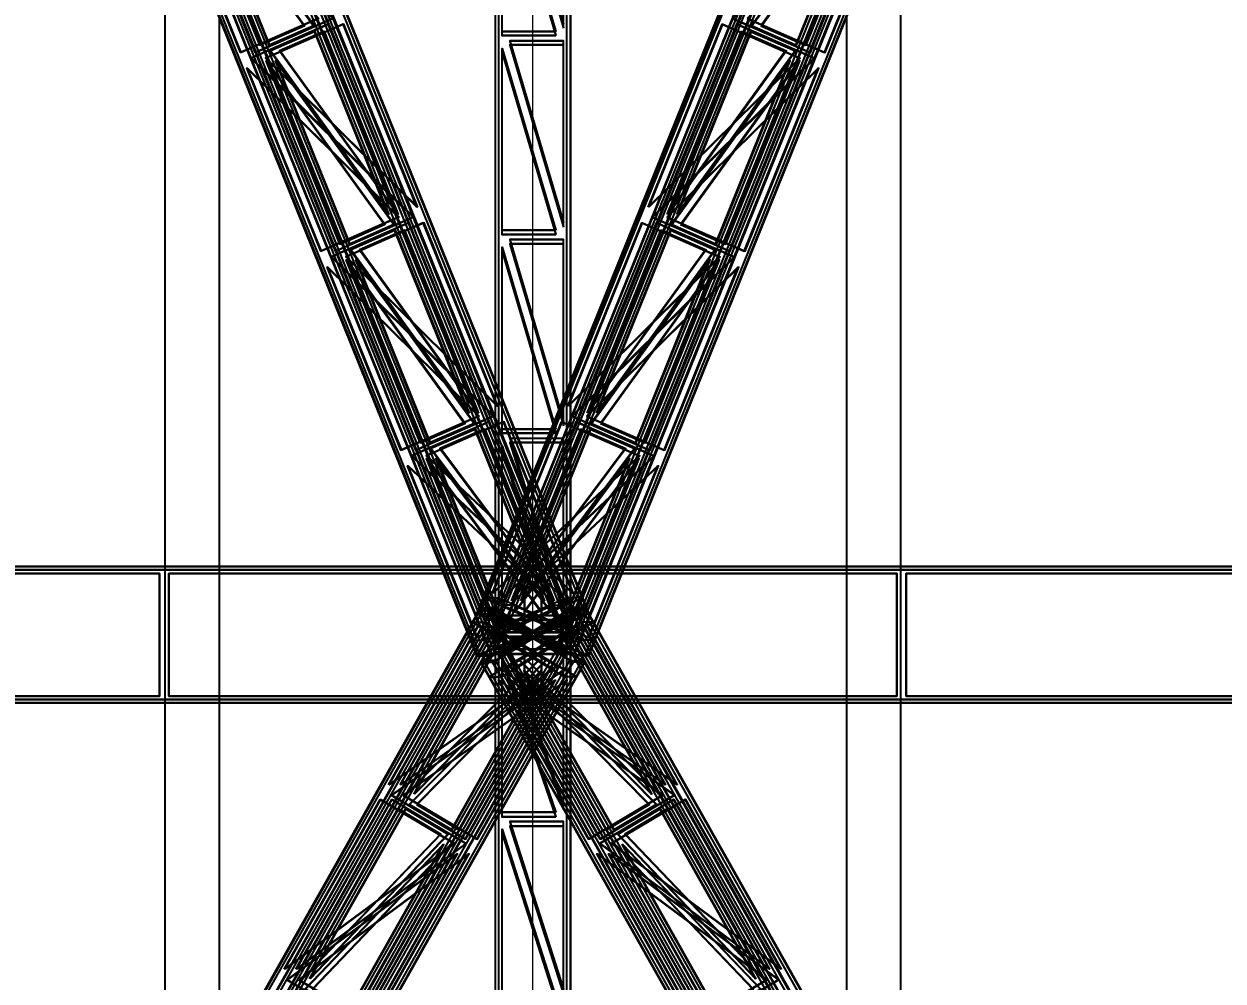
# Model space of a CAD drawing. Header units: millimetres. Extents: x -84906 to 117550, y -3000 to 338000.
# Drawn here: x -2987 to 4050, y 103968 to 109584 of the extents above; entities that cross this region are included whole.
import ezdxf

# ---------------------------------------------------------------- set-up
doc = ezdxf.new("R2010")
doc.units = ezdxf.units.MM
for name, color, linetype, lineweight in [('D-BMK-AXIS', 7, 'Continuous', 13), ('D-STR-CORE', 7, 'Continuous', 25), ('D-STR-DIM', 7, 'Continuous', 13), ('D-STR-STRC', 7, 'Continuous', 25)]:
    doc.layers.add(name, color=color, linetype=linetype, lineweight=lineweight)
doc.styles.add('OpenSansCondensed-Light', font='OpenSansCondensed-Light.ttf')
doc.styles.add('TOWER_UNICODE', font='Arial Unicode.ttf')
doc.dimstyles.new('EZDXF', dxfattribs={"dimtxt": 0.25, "dimasz": 0.175, "dimexe": 0.375, "dimexo": 0.125, "dimgap": 0.1, "dimtad": 1, "dimlfac": 100, "dimzin": 12, "dimdsep": 46, "dimtxsty": 'OpenSansCondensed-Light', "dimblk": 'ARCHTICK', "dimcen": 2.5, "dimazin": 3, "dimtfac": 0.5, "dimtmove": 2, "dimatfit": 3})

# ---------------------------------------------------------------- blocks, each defined once
blk = doc.blocks.new('_ARCHTICK')
at = {"color": 0, "linetype": 'BYBLOCK', "const_width": 0.15}
blk.add_lwpolyline([(-0.5, -0.5), (0.5, 0.5)], dxfattribs=at)

msp = doc.modelspace()

# ---------------------------------------------------------------- linework, layer by layer
at = {"layer": 'D-BMK-AXIS'}
msp.add_line((0, -3000), (0, 338000), dxfattribs=at)
at = {"layer": 'D-STR-CORE'}
for points in [[(-2160, 18300), (-1840, 18300), (-1840, 224550), (-2160, 224550)], [(-2160, 18300), (-1840, 18300), (-1840, 224550), (-2160, 224550)], [(1840, 18300), (2160, 18300), (2160, 224550), (1840, 224550)], [(1840, 18300), (2160, 18300), (2160, 224550), (1840, 224550)]]:
    msp.add_lwpolyline(points, close=True, dxfattribs=at)
at = {"layer": 'D-STR-STRC'}
for points in [[(237.1, 106124.2), (-328.3, 105875.8), (-5980, 119875.8), (-5414.6, 120124.2)], [(241.6, 106124.2), (-323.7, 105875.8), (-5975.4, 119875.8), (-5410.1, 120124.2)], [(323.7, 106124.2), (-241.6, 105875.8), (-5893.4, 119875.8), (-5328, 120124.2)], [(328.3, 106124.2), (-237.1, 105875.8), (-5888.8, 119875.8), (-5323.4, 120124.2)], [(155.6, 106081.5), (-215.4, 105918.5), (-5867.1, 119918.5), (-5496.1, 120081.5)], [(160.1, 106081.5), (-210.9, 105918.5), (-5862.6, 119918.5), (-5491.6, 120081.5)], [(210.9, 106081.5), (-160.1, 105918.5), (-5811.9, 119918.5), (-5440.8, 120081.5)], [(215.4, 106081.5), (-155.6, 105918.5), (-5807.3, 119918.5), (-5436.3, 120081.5)], [(-328.3, 106124.2), (237.1, 105875.8), (5888.8, 119875.8), (5323.4, 120124.2)], [(-323.7, 106124.2), (241.6, 105875.8), (5893.4, 119875.8), (5328, 120124.2)], [(-241.6, 106124.2), (323.7, 105875.8), (5975.4, 119875.8), (5410.1, 120124.2)], [(-237.1, 106124.2), (328.3, 105875.8), (5980, 119875.8), (5414.6, 120124.2)], [(-215.4, 106081.5), (155.6, 105918.5), (5807.3, 119918.5), (5436.3, 120081.5)], [(-210.9, 106081.5), (160.1, 105918.5), (5811.9, 119918.5), (5440.8, 120081.5)], [(-160.1, 106081.5), (210.9, 105918.5), (5862.6, 119918.5), (5491.6, 120081.5)], [(-155.6, 106081.5), (215.4, 105918.5), (5867.1, 119918.5), (5496.1, 120081.5)], [(220, 106013.1), (-220, 106013.1), (-220, 120013.1), (220, 120013.1)], [(220, 106013.1), (-220, 106013.1), (-220, 120013.1), (220, 120013.1)], [(220, 106011.2), (-220, 106011.2), (-220, 120011.2), (220, 120011.2)], [(220, 106011.2), (-220, 106011.2), (-220, 120011.2), (220, 120011.2)], [(220, 105988.8), (-220, 105988.8), (-220, 119988.8), (220, 119988.8)], [(220, 105988.8), (-220, 105988.8), (-220, 119988.8), (220, 119988.8)], [(220, 105986.9), (-220, 105986.9), (-220, 119986.9), (220, 119986.9)], [(220, 105986.9), (-220, 105986.9), (-220, 119986.9), (220, 119986.9)], [(180, 109583.2), (180, 110650.6), (-135, 110650.6)], [(180, 109583.2), (180, 110650.6), (-135, 110650.6)], [(180, 109560.8), (180, 110628.2), (-135, 110628.2)], [(180, 109560.8), (180, 110628.2), (-135, 110628.2)], [(135, 109540.4), (-180, 109540.4), (-180, 110607.8)], [(135, 109540.4), (-180, 109540.4), (-180, 110607.8)], [(135, 109538.5), (-180, 109538.5), (-180, 110605.9)], [(135, 109538.5), (-180, 109538.5), (-180, 110605.9)], [(135, 109516.1), (-180, 109516.1), (-180, 110583.5)], [(135, 109516.1), (-180, 109516.1), (-180, 110583.5)], [(135, 109514.2), (-180, 109514.2), (-180, 110581.6)], [(135, 109514.2), (-180, 109514.2), (-180, 110581.6)], [(180, 109558.9), (180, 110626.3), (-135, 110626.3)], [(180, 109558.9), (180, 110626.3), (-135, 110626.3)], [(-1261.2, 109616.6), (-1716.1, 109416.7), (-2149.9, 110491.2)], [(-1256.6, 109616.6), (-1711.5, 109416.7), (-2145.3, 110491.2)], [(-1174.5, 109616.6), (-1629.5, 109416.7), (-2063.2, 110491.2)], [(-1170, 109616.6), (-1624.9, 109416.7), (-2058.7, 110491.2)], [(-1342.7, 109573.9), (-1603.3, 109459.4), (-2037, 110533.9)], [(-1338.1, 109573.9), (-1598.7, 109459.4), (-2032.5, 110533.9)], [(-1287.4, 109573.9), (-1548, 109459.4), (-1981.7, 110533.9)], [(-1282.8, 109573.9), (-1543.4, 109459.4), (-1977.2, 110533.9)], [(1170, 109616.6), (1624.9, 109416.7), (2058.7, 110491.2)], [(1174.5, 109616.6), (1629.5, 109416.7), (2063.2, 110491.2)], [(1256.6, 109616.6), (1711.5, 109416.7), (2145.3, 110491.2)], [(1261.2, 109616.6), (1716.1, 109416.7), (2149.9, 110491.2)], [(1282.8, 109573.9), (1543.4, 109459.4), (1977.2, 110533.9)], [(1287.4, 109573.9), (1548, 109459.4), (1981.7, 110533.9)], [(1338.1, 109573.9), (1598.7, 109459.4), (2032.5, 110533.9)], [(1342.7, 109573.9), (1603.3, 109459.4), (2037, 110533.9)], [(-767.2, 108508.8), (-1201, 109583.3), (-1655.9, 109383.4)], [(-762.6, 108508.8), (-1196.4, 109583.3), (-1651.3, 109383.4)], [(-680.5, 108508.8), (-1114.3, 109583.3), (-1569.2, 109383.4)], [(-676, 108508.8), (-1109.8, 109583.3), (-1564.7, 109383.4)], [(676, 108508.8), (1109.8, 109583.3), (1564.7, 109383.4)], [(680.5, 108508.8), (1114.3, 109583.3), (1569.2, 109383.4)], [(762.6, 108508.8), (1196.4, 109583.3), (1651.3, 109383.4)], [(767.2, 108508.8), (1201, 109583.3), (1655.9, 109383.4)], [(-848.7, 108466.1), (-1282.4, 109540.6), (-1543, 109426.1)], [(-844.1, 108466.1), (-1277.9, 109540.6), (-1538.5, 109426.1)], [(-793.4, 108466.1), (-1227.2, 109540.6), (-1487.8, 109426.1)], [(-788.8, 108466.1), (-1222.6, 109540.6), (-1483.2, 109426.1)], [(788.8, 108466.1), (1222.6, 109540.6), (1483.2, 109426.1)], [(793.4, 108466.1), (1227.2, 109540.6), (1487.8, 109426.1)], [(844.1, 108466.1), (1277.9, 109540.6), (1538.5, 109426.1)], [(848.7, 108466.1), (1282.4, 109540.6), (1543, 109426.1)], [(135, 108373.7), (-180, 108373.7), (-180, 109441.1)], [(135, 108373.7), (-180, 108373.7), (-180, 109441.1)], [(135, 108371.8), (-180, 108371.8), (-180, 109439.2)], [(135, 108371.8), (-180, 108371.8), (-180, 109439.2)], [(180, 108418.4), (180, 109485.8), (-135, 109485.8)], [(180, 108418.4), (180, 109485.8), (-135, 109485.8)], [(180, 108416.5), (180, 109483.9), (-135, 109483.9)], [(180, 108416.5), (180, 109483.9), (-135, 109483.9)], [(180, 108394.1), (180, 109461.5), (-135, 109461.5)], [(180, 108394.1), (180, 109461.5), (-135, 109461.5)], [(180, 108392.2), (180, 109459.6), (-135, 109459.6)], [(180, 108392.2), (180, 109459.6), (-135, 109459.6)], [(-871.7, 108407.2), (-1132.3, 108292.7), (-1566.1, 109367.2)], [(-867.1, 108407.2), (-1127.7, 108292.7), (-1561.5, 109367.2)], [(-816.4, 108407.2), (-1077, 108292.7), (-1510.8, 109367.2)], [(-811.8, 108407.2), (-1072.4, 108292.7), (-1506.2, 109367.2)], [(135, 108349.4), (-180, 108349.4), (-180, 109416.8)], [(135, 108349.4), (-180, 108349.4), (-180, 109416.8)], [(135, 108347.5), (-180, 108347.5), (-180, 109414.9)], [(135, 108347.5), (-180, 108347.5), (-180, 109414.9)], [(811.8, 108407.2), (1072.4, 108292.7), (1506.2, 109367.2)], [(816.4, 108407.2), (1077, 108292.7), (1510.8, 109367.2)], [(867.1, 108407.2), (1127.7, 108292.7), (1561.5, 109367.2)], [(871.7, 108407.2), (1132.3, 108292.7), (1566.1, 109367.2)], [(-790.2, 108449.9), (-1245.1, 108250), (-1678.9, 109324.5)], [(-785.6, 108449.9), (-1240.6, 108250), (-1674.3, 109324.5)], [(-703.5, 108449.9), (-1158.5, 108250), (-1592.3, 109324.5)], [(-699, 108449.9), (-1153.9, 108250), (-1587.7, 109324.5)], [(699, 108449.9), (1153.9, 108250), (1587.7, 109324.5)], [(703.5, 108449.9), (1158.5, 108250), (1592.3, 109324.5)], [(785.6, 108449.9), (1240.6, 108250), (1674.3, 109324.5)], [(790.2, 108449.9), (1245.1, 108250), (1678.9, 109324.5)], [(-296.2, 107342.2), (-730, 108416.7), (-1184.9, 108216.8)], [(-291.6, 107342.2), (-725.4, 108416.7), (-1180.4, 108216.8)], [(-209.6, 107342.2), (-643.3, 108416.7), (-1098.3, 108216.8)], [(-205, 107342.2), (-638.8, 108416.7), (-1093.7, 108216.8)], [(205, 107342.2), (638.8, 108416.7), (1093.7, 108216.8)], [(209.6, 107342.2), (643.3, 108416.7), (1098.3, 108216.8)], [(291.6, 107342.2), (725.4, 108416.7), (1180.4, 108216.8)], [(296.2, 107342.2), (730, 108416.7), (1184.9, 108216.8)], [(-377.7, 107299.5), (-811.5, 108374), (-1072.1, 108259.5)], [(-373.1, 107299.5), (-806.9, 108374), (-1067.5, 108259.5)], [(-322.4, 107299.5), (-756.2, 108374), (-1016.8, 108259.5)], [(-317.8, 107299.5), (-751.6, 108374), (-1012.2, 108259.5)], [(180, 107251.8), (180, 108319.1), (-135, 108319.1)], [(180, 107251.8), (180, 108319.1), (-135, 108319.1)], [(180, 107249.9), (180, 108317.2), (-135, 108317.2)], [(180, 107249.9), (180, 108317.2), (-135, 108317.2)], [(317.8, 107299.5), (751.6, 108374), (1012.2, 108259.5)], [(322.4, 107299.5), (756.2, 108374), (1016.8, 108259.5)], [(373.1, 107299.5), (806.9, 108374), (1067.5, 108259.5)], [(377.7, 107299.5), (811.5, 108374), (1072.1, 108259.5)], [(135, 107207.1), (-180, 107207.1), (-180, 108274.5)], [(135, 107207.1), (-180, 107207.1), (-180, 108274.5)], [(135, 107205.2), (-180, 107205.2), (-180, 108272.6)], [(135, 107205.2), (-180, 107205.2), (-180, 108272.6)], [(135, 107182.8), (-180, 107182.8), (-180, 108250.1)], [(135, 107182.8), (-180, 107182.8), (-180, 108250.1)], [(135, 107180.9), (-180, 107180.9), (-180, 108248.2)], [(135, 107180.9), (-180, 107180.9), (-180, 108248.2)], [(180, 107227.4), (180, 108294.8), (-135, 108294.8)], [(180, 107227.4), (180, 108294.8), (-135, 108294.8)], [(180, 107225.5), (180, 108292.9), (-135, 108292.9)], [(180, 107225.5), (180, 108292.9), (-135, 108292.9)], [(-400.7, 107240.5), (-661.3, 107126), (-1095.1, 108200.5)], [(-396.2, 107240.5), (-656.7, 107126), (-1090.5, 108200.5)], [(-345.4, 107240.5), (-606, 107126), (-1039.8, 108200.5)], [(-340.9, 107240.5), (-601.5, 107126), (-1035.2, 108200.5)], [(340.9, 107240.5), (601.5, 107126), (1035.2, 108200.5)], [(345.4, 107240.5), (606, 107126), (1039.8, 108200.5)], [(396.2, 107240.5), (656.7, 107126), (1090.5, 108200.5)], [(400.7, 107240.5), (661.3, 107126), (1095.1, 108200.5)], [(-319.2, 107283.2), (-774.2, 107083.3), (-1207.9, 108157.8)], [(-314.7, 107283.2), (-769.6, 107083.3), (-1203.4, 108157.8)], [(-232.6, 107283.2), (-687.5, 107083.3), (-1121.3, 108157.8)], [(-228, 107283.2), (-683, 107083.3), (-1116.7, 108157.8)], [(228, 107283.2), (683, 107083.3), (1116.7, 108157.8)], [(232.6, 107283.2), (687.5, 107083.3), (1121.3, 108157.8)], [(314.7, 107283.2), (769.6, 107083.3), (1203.4, 108157.8)], [(319.2, 107283.2), (774.2, 107083.3), (1207.9, 108157.8)], [(147.8, 106242.3), (-259, 107250), (-713.9, 107050.1)], [(152.4, 106242.3), (-254.4, 107250), (-709.4, 107050.1)], [(234.4, 106242.3), (-172.4, 107250), (-627.3, 107050.1)], [(239, 106242.3), (-167.8, 107250), (-622.7, 107050.1)], [(-239, 106242.3), (167.8, 107250), (622.7, 107050.1)], [(-234.4, 106242.3), (172.4, 107250), (627.3, 107050.1)], [(-152.4, 106242.3), (254.4, 107250), (709.4, 107050.1)], [(-147.8, 106242.3), (259, 107250), (713.9, 107050.1)], [(66.3, 106199.6), (-340.5, 107207.3), (-601.1, 107092.8)], [(70.9, 106199.6), (-335.9, 107207.3), (-596.5, 107092.8)], [(121.6, 106199.6), (-285.2, 107207.3), (-545.8, 107092.8)], [(126.2, 106199.6), (-280.6, 107207.3), (-541.2, 107092.8)], [(-126.2, 106199.6), (280.6, 107207.3), (541.2, 107092.8)], [(-121.6, 106199.6), (285.2, 107207.3), (545.8, 107092.8)], [(-70.9, 106199.6), (335.9, 107207.3), (596.5, 107092.8)], [(-66.3, 106199.6), (340.5, 107207.3), (601.1, 107092.8)], [(135, 106112.4), (-180, 106112.4), (-180, 107107.8)], [(135, 106112.4), (-180, 106112.4), (-180, 107107.8)], [(180, 106157.1), (180, 107152.5), (-135, 107152.5)], [(180, 106157.1), (180, 107152.5), (-135, 107152.5)], [(180, 106155.2), (180, 107150.6), (-135, 107150.6)], [(180, 106155.2), (180, 107150.6), (-135, 107150.6)], [(180, 106132.8), (180, 107128.2), (-135, 107128.2)], [(180, 106132.8), (180, 107128.2), (-135, 107128.2)], [(180, 106130.9), (180, 107126.3), (-135, 107126.3)], [(180, 106130.9), (180, 107126.3), (-135, 107126.3)], [(135, 106110.5), (-180, 106110.5), (-180, 107105.9)], [(135, 106110.5), (-180, 106110.5), (-180, 107105.9)], [(135, 106088.1), (-180, 106088.1), (-180, 107083.5)], [(135, 106088.1), (-180, 106088.1), (-180, 107083.5)], [(135, 106086.2), (-180, 106086.2), (-180, 107081.6)], [(135, 106086.2), (-180, 106086.2), (-180, 107081.6)], [(124.8, 106183.4), (-330.2, 105983.5), (-736.9, 106991.2)], [(129.3, 106183.4), (-325.6, 105983.5), (-732.4, 106991.2)], [(211.4, 106183.4), (-243.5, 105983.5), (-650.3, 106991.2)], [(216, 106183.4), (-238.9, 105983.5), (-645.7, 106991.2)], [(43.3, 106140.7), (-217.3, 106026.2), (-624.1, 107033.9)], [(47.9, 106140.7), (-212.7, 106026.2), (-619.5, 107033.9)], [(98.6, 106140.7), (-162, 106026.2), (-568.8, 107033.9)], [(103.1, 106140.7), (-157.5, 106026.2), (-564.3, 107033.9)], [(-216, 106183.4), (238.9, 105983.5), (645.7, 106991.2)], [(-211.4, 106183.4), (243.5, 105983.5), (650.3, 106991.2)], [(-129.3, 106183.4), (325.6, 105983.5), (732.4, 106991.2)], [(-124.8, 106183.4), (330.2, 105983.5), (736.9, 106991.2)], [(-103.1, 106140.7), (157.5, 106026.2), (564.3, 107033.9)], [(-98.6, 106140.7), (162, 106026.2), (568.8, 107033.9)], [(-47.9, 106140.7), (212.7, 106026.2), (619.5, 107033.9)], [(-43.3, 106140.7), (217.3, 106026.2), (624.1, 107033.9)], [(-12983.9, 106400), (-12983.9, 105600), (12983.9, 105600), (12983.9, 106400)], [(12983.9, 106400), (12983.9, 105600), (-12983.9, 105600), (-12983.9, 106400)], [(-4300.5, 106360), (-4300.5, 105640), (-2191.5, 105640), (-2191.5, 106360)], [(-2191.5, 106360), (-2191.5, 105640), (-4300.5, 105640), (-4300.5, 106360)], [(-2136.5, 106360), (-2136.5, 105640), (-50, 105640), (-50, 106360)], [(-50, 106360), (-50, 105640), (-2136.5, 105640), (-2136.5, 106360)], [(-50, 106400), (-50, 106400), (-50, 105600), (-50, 105600)], [(-50, 106400), (-50, 106400), (-50, 105600), (-50, 105600)], [(50, 106400), (50, 106400), (50, 105600), (50, 105600)], [(50, 106400), (50, 106400), (50, 105600), (50, 105600)], [(50, 106360), (50, 105640), (2136.5, 105640), (2136.5, 106360)], [(2136.5, 106360), (2136.5, 105640), (50, 105640), (50, 106360)], [(2191.5, 106360), (2191.5, 105640), (4300.5, 105640), (4300.5, 106360)], [(4300.5, 106360), (4300.5, 105640), (2191.5, 105640), (2191.5, 106360)], [(291.1, 106216.4), (199.9, 106216.4), (-365.5, 105968), (-274.3, 105968)], [(-291.1, 106216.4), (-199.9, 106216.4), (365.5, 105968), (274.3, 105968)], [(-7643.4, 93160.4), (-7103.8, 92839.6), (233.9, 105839.6), (-305.8, 106160.4)], [(-7639.8, 93160.4), (-7100.2, 92839.6), (237.5, 105839.6), (-302.2, 106160.4)], [(-7575.2, 93160.4), (-7035.5, 92839.6), (302.2, 105839.6), (-237.5, 106160.4)], [(-7571.6, 93160.4), (-7031.9, 92839.6), (305.8, 105839.6), (-233.9, 106160.4)], [(-328.3, 106124.2), (-237.1, 106124.2), (-219.4, 106116.4), (-310.6, 106116.4)], [(-328.3, 106124.2), (-237.1, 106124.2), (328.3, 105875.8), (237.1, 105875.8)], [(328.3, 106124.2), (237.1, 106124.2), (-328.3, 105875.8), (-237.1, 105875.8)], [(-305.8, 106160.4), (-233.9, 106160.4), (-217, 106150.4), (-288.9, 106150.4)], [(-305.8, 106160.4), (-233.9, 106160.4), (305.8, 105839.6), (233.9, 105839.6)], [(7571.6, 93160.4), (7031.9, 92839.6), (-305.8, 105839.6), (233.9, 106160.4)], [(305.8, 106160.4), (233.9, 106160.4), (-305.8, 105839.6), (-233.9, 105839.6)], [(7575.2, 93160.4), (7035.5, 92839.6), (-302.2, 105839.6), (237.5, 106160.4)], [(118.4, 106173.7), (178.2, 106173.7), (-192.8, 106010.7), (-252.6, 106010.7)], [(7639.8, 93160.4), (7100.2, 92839.6), (-237.5, 105839.6), (302.2, 106160.4)], [(7643.4, 93160.4), (7103.8, 92839.6), (-233.9, 105839.6), (305.8, 106160.4)], [(-118.4, 106173.7), (-178.2, 106173.7), (192.8, 106010.7), (252.6, 106010.7)], [(305.8, 106160.4), (233.9, 106160.4), (217, 106150.4), (288.9, 106150.4)], [(328.3, 106124.2), (237.1, 106124.2), (219.4, 106116.4), (310.6, 106116.4)], [(-7538.3, 93105.3), (-7184.2, 92894.7), (153.5, 105894.7), (-200.7, 106105.3)], [(-7534.7, 93105.3), (-7180.6, 92894.7), (157.1, 105894.7), (-197.1, 106105.3)], [(-7494.8, 93105.3), (-7140.6, 92894.7), (197.1, 105894.7), (-157.1, 106105.3)], [(-7491.2, 93105.3), (-7137, 92894.7), (200.7, 105894.7), (-153.5, 106105.3)], [(-848.1, 105119.7), (-320.9, 106053.8), (113.4, 105795.7)], [(-844.5, 105119.7), (-317.3, 106053.8), (117, 105795.7)], [(-779.8, 105119.7), (-252.6, 106053.8), (181.7, 105795.7)], [(-776.2, 105119.7), (-249, 106053.8), (185.3, 105795.7)], [(-354.6, 106073.9), (-282.7, 106073.9), (256.9, 105753.1), (185, 105753.1)], [(354.6, 106073.9), (282.7, 106073.9), (-256.9, 105753.1), (-185, 105753.1)], [(220, 106112.4), (220, 106086.2), (-220, 106086.2), (-220, 106112.4)], [(220, 106086.2), (220, 106112.4), (-220, 106112.4), (-220, 106086.2)], [(155.6, 106081.5), (215.4, 106081.5), (-155.6, 105918.5), (-215.4, 105918.5)], [(-155.6, 106081.5), (-215.4, 106081.5), (-197.8, 106073.7), (-137.9, 106073.7)], [(-155.6, 106081.5), (-215.4, 106081.5), (155.6, 105918.5), (215.4, 105918.5)], [(7491.2, 93105.3), (7137, 92894.7), (-200.7, 105894.7), (153.5, 106105.3)], [(153.5, 106105.3), (200.7, 106105.3), (-153.5, 105894.7), (-200.7, 105894.7)], [(-153.5, 106105.3), (-200.7, 106105.3), (-183.8, 106095.2), (-136.6, 106095.2)], [(-153.5, 106105.3), (-200.7, 106105.3), (153.5, 105894.7), (200.7, 105894.7)], [(7494.8, 93105.3), (7140.6, 92894.7), (-197.1, 105894.7), (157.1, 106105.3)], [(776.2, 105119.7), (249, 106053.8), (-185.3, 105795.7)], [(779.8, 105119.7), (252.6, 106053.8), (-181.7, 105795.7)], [(7534.7, 93105.3), (7180.6, 92894.7), (-157.1, 105894.7), (197.1, 106105.3)], [(7538.3, 93105.3), (7184.2, 92894.7), (-153.5, 105894.7), (200.7, 106105.3)], [(844.5, 105119.7), (317.3, 106053.8), (-117, 105795.7)], [(848.1, 105119.7), (320.9, 106053.8), (-113.4, 105795.7)], [(153.5, 106105.3), (200.7, 106105.3), (183.8, 106095.2), (136.6, 106095.2)], [(155.6, 106081.5), (215.4, 106081.5), (197.8, 106073.7), (137.9, 106073.7)], [(-743, 105064.6), (-215.8, 105998.7), (33, 105850.8)], [(-739.4, 105064.6), (-212.2, 105998.7), (36.6, 105850.8)], [(-699.4, 105064.6), (-172.2, 105998.7), (76.6, 105850.8)], [(-695.8, 105064.6), (-168.6, 105998.7), (80.1, 105850.8)], [(-202.3, 106018.7), (-249.5, 106018.7), (104.6, 105808.2), (151.8, 105808.2)], [(-200, 106014.2), (-200, 105985.8), (-220, 105985.8), (-220, 106014.2)], [(220, 93014.2), (-220, 93014.2), (-220, 106014.2), (220, 106014.2)], [(220, 106014.2), (220, 105985.8), (-220, 105985.8), (-220, 106014.2)], [(-200, 105985.8), (-200, 106014.2), (-220, 106014.2), (-220, 105985.8)], [(220, 93014.2), (-220, 93014.2), (-220, 106014.2), (220, 106014.2)], [(220, 105985.8), (220, 106014.2), (-220, 106014.2), (-220, 105985.8)], [(-200, 106013.1), (-200, 105986.9), (-220, 105986.9), (-220, 106013.1)], [(220, 106013.1), (220, 105986.9), (-220, 105986.9), (-220, 106013.1)], [(-200, 105986.9), (-200, 106013.1), (-220, 106013.1), (-220, 105986.9)], [(220, 105986.9), (220, 106013.1), (-220, 106013.1), (-220, 105986.9)], [(220, 93012.1), (-220, 93012.1), (-220, 106012.1), (220, 106012.1)], [(220, 93012.1), (-220, 93012.1), (-220, 106012.1), (220, 106012.1)], [(220, 92987.9), (-220, 92987.9), (-220, 105987.9), (220, 105987.9)], [(220, 92987.9), (-220, 92987.9), (-220, 105987.9), (220, 105987.9)], [(220, 92985.8), (-220, 92985.8), (-220, 105985.8), (220, 105985.8)], [(220, 92985.8), (-220, 92985.8), (-220, 105985.8), (220, 105985.8)], [(202.3, 106018.7), (249.5, 106018.7), (-104.6, 105808.2), (-151.8, 105808.2)], [(695.8, 105064.6), (168.6, 105998.7), (-80.1, 105850.8)], [(699.4, 105064.6), (172.2, 105998.7), (-76.6, 105850.8)], [(739.4, 105064.6), (212.2, 105998.7), (-36.6, 105850.8)], [(743, 105064.6), (215.8, 105998.7), (-33, 105850.8)], [(220, 106014.2), (220, 105985.8), (200, 105985.8), (200, 106014.2)], [(220, 105985.8), (220, 106014.2), (200, 106014.2), (200, 105985.8)], [(220, 106013.1), (220, 105986.9), (200, 105986.9), (200, 106013.1)], [(220, 105986.9), (220, 106013.1), (200, 106013.1), (200, 105986.9)], [(220, 105915), (220, 105886.6), (-220, 105886.6), (-220, 105915)], [(220, 105886.6), (220, 105915), (-220, 105915), (-220, 105886.6)], [(-197.8, 105926.3), (-137.9, 105926.3), (-155.6, 105918.5), (-215.4, 105918.5)], [(180, 105002.8), (180, 105915), (-135, 105915)], [(180, 105002.8), (180, 105915), (-135, 105915)], [(180, 105000.7), (180, 105913), (-135, 105913)], [(180, 105000.7), (180, 105913), (-135, 105913)], [(197.8, 105926.3), (137.9, 105926.3), (155.6, 105918.5), (215.4, 105918.5)], [(-219.4, 105883.6), (-310.6, 105883.6), (-328.3, 105875.8), (-237.1, 105875.8)], [(-217, 105849.6), (-288.9, 105849.6), (-305.8, 105839.6), (-233.9, 105839.6)], [(-183.8, 105904.8), (-136.6, 105904.8), (-153.5, 105894.7), (-200.7, 105894.7)], [(135, 104958.1), (-180, 104958.1), (-180, 105870.4)], [(135, 104958.1), (-180, 104958.1), (-180, 105870.4)], [(135, 104956.1), (-180, 104956.1), (-180, 105868.3)], [(135, 104956.1), (-180, 104956.1), (-180, 105868.3)], [(135, 104931.8), (-180, 104931.8), (-180, 105844.1)], [(135, 104931.8), (-180, 104931.8), (-180, 105844.1)], [(135, 104929.7), (-180, 104929.7), (-180, 105842)], [(135, 104929.7), (-180, 104929.7), (-180, 105842)], [(180, 104976.4), (180, 105888.7), (-135, 105888.7)], [(180, 104976.4), (180, 105888.7), (-135, 105888.7)], [(180, 104974.4), (180, 105886.6), (-135, 105886.6)], [(180, 104974.4), (180, 105886.6), (-135, 105886.6)], [(183.8, 105904.8), (136.6, 105904.8), (153.5, 105894.7), (200.7, 105894.7)], [(217, 105849.6), (288.9, 105849.6), (305.8, 105839.6), (233.9, 105839.6)], [(219.4, 105883.6), (310.6, 105883.6), (328.3, 105875.8), (237.1, 105875.8)], [(-727, 105003.1), (-478.3, 104855.3), (48.9, 105789.3)], [(-723.4, 105003.1), (-474.7, 104855.3), (52.5, 105789.3)], [(-683.5, 105003.1), (-434.7, 104855.3), (92.5, 105789.3)], [(-679.9, 105003.1), (-431.1, 104855.3), (96.1, 105789.3)], [(679.9, 105003.1), (431.1, 104855.3), (-96.1, 105789.3)], [(683.5, 105003.1), (434.7, 104855.3), (-92.5, 105789.3)], [(723.4, 105003.1), (474.7, 104855.3), (-52.5, 105789.3)], [(727, 105003.1), (478.3, 104855.3), (-48.9, 105789.3)], [(-832.1, 105058.3), (-397.9, 104800.1), (129.3, 105734.2)], [(-828.5, 105058.3), (-394.3, 104800.1), (132.9, 105734.2)], [(-763.8, 105058.3), (-329.6, 104800.1), (197.6, 105734.2)], [(-760.3, 105058.3), (-326, 104800.1), (201.2, 105734.2)], [(760.3, 105058.3), (326, 104800.1), (-201.2, 105734.2)], [(763.8, 105058.3), (329.6, 104800.1), (-197.6, 105734.2)], [(828.5, 105058.3), (394.3, 104800.1), (-132.9, 105734.2)], [(832.1, 105058.3), (397.9, 104800.1), (-129.3, 105734.2)], [(-1459.6, 104036.4), (-896.9, 105033.2), (-462.7, 104775.1)], [(-1456, 104036.4), (-893.3, 105033.2), (-459.1, 104775.1)], [(-1391.3, 104036.4), (-828.7, 105033.2), (-394.4, 104775.1)], [(-1387.7, 104036.4), (-825.1, 105033.2), (-390.8, 104775.1)], [(1387.7, 104036.4), (825.1, 105033.2), (390.8, 104775.1)], [(1391.3, 104036.4), (828.7, 105033.2), (394.4, 104775.1)], [(1456, 104036.4), (893.3, 105033.2), (459.1, 104775.1)], [(1459.6, 104036.4), (896.9, 105033.2), (462.7, 104775.1)], [(-1354.5, 103981.3), (-791.8, 104978.1), (-543.1, 104830.2)], [(-1350.9, 103981.3), (-788.2, 104978.1), (-539.5, 104830.2)], [(-1310.9, 103981.3), (-748.3, 104978.1), (-499.5, 104830.2)], [(-1307.3, 103981.3), (-744.7, 104978.1), (-495.9, 104830.2)], [(1307.3, 103981.3), (744.7, 104978.1), (495.9, 104830.2)], [(1310.9, 103981.3), (748.3, 104978.1), (499.5, 104830.2)], [(1350.9, 103981.3), (788.2, 104978.1), (539.5, 104830.2)], [(1354.5, 103981.3), (791.8, 104978.1), (543.1, 104830.2)], [(135, 103874.8), (-180, 103874.8), (-180, 104859)], [(135, 103874.8), (-180, 103874.8), (-180, 104859)], [(135, 103872.7), (-180, 103872.7), (-180, 104856.9)], [(135, 103872.7), (-180, 103872.7), (-180, 104856.9)], [(180, 103919.4), (180, 104903.6), (-135, 104903.6)], [(180, 103919.4), (180, 104903.6), (-135, 104903.6)], [(180, 103917.4), (180, 104901.5), (-135, 104901.5)], [(180, 103917.4), (180, 104901.5), (-135, 104901.5)], [(180, 103893.1), (180, 104877.3), (-135, 104877.3)], [(180, 103893.1), (180, 104877.3), (-135, 104877.3)], [(180, 103891), (180, 104875.2), (-135, 104875.2)], [(180, 103891), (180, 104875.2), (-135, 104875.2)], [(135, 103848.5), (-180, 103848.5), (-180, 104832.6)], [(135, 103848.5), (-180, 103848.5), (-180, 104832.6)], [(135, 103846.4), (-180, 103846.4), (-180, 104830.6)], [(135, 103846.4), (-180, 103846.4), (-180, 104830.6)], [(-1338.5, 103919.8), (-1089.8, 103771.9), (-527.1, 104768.7)], [(-1334.9, 103919.8), (-1086.2, 103771.9), (-523.5, 104768.7)], [(-1294.9, 103919.8), (-1046.2, 103771.9), (-483.5, 104768.7)], [(-1291.3, 103919.8), (-1042.6, 103771.9), (-480, 104768.7)], [(1291.3, 103919.8), (1042.6, 103771.9), (480, 104768.7)], [(1294.9, 103919.8), (1046.2, 103771.9), (483.5, 104768.7)], [(1334.9, 103919.8), (1086.2, 103771.9), (523.5, 104768.7)], [(1338.5, 103919.8), (1089.8, 103771.9), (527.1, 104768.7)], [(-1443.6, 103974.9), (-1009.4, 103716.8), (-446.7, 104713.6)], [(-1440, 103974.9), (-1005.8, 103716.8), (-443.1, 104713.6)], [(-1375.3, 103974.9), (-941.1, 103716.8), (-378.4, 104713.6)], [(-1371.7, 103974.9), (-937.5, 103716.8), (-374.8, 104713.6)], [(1371.7, 103974.9), (937.5, 103716.8), (374.8, 104713.6)], [(1375.3, 103974.9), (941.1, 103716.8), (378.4, 104713.6)], [(1440, 103974.9), (1005.8, 103716.8), (443.1, 104713.6)], [(1443.6, 103974.9), (1009.4, 103716.8), (446.7, 104713.6)]]:
    msp.add_lwpolyline(points, close=True, dxfattribs=at)
for points in [[(137.9, 106073.7), (-5513.8, 120073.7)], [(155.6, 106081.5), (-5496.1, 120081.5)], [(197.8, 106073.7), (-5453.9, 120073.7)], [(215.4, 106081.5), (-5436.3, 120081.5)], [(219.4, 106116.4), (-5432.3, 120116.4)], [(237.1, 106124.2), (-5414.6, 120124.2)], [(310.6, 106116.4), (-5341.1, 120116.4)], [(328.3, 106124.2), (-5323.4, 120124.2)], [(-328.3, 106124.2), (5323.4, 120124.2)], [(-310.6, 106116.4), (5341.1, 120116.4)], [(-237.1, 106124.2), (5414.6, 120124.2)], [(-219.4, 106116.4), (5432.3, 120116.4)], [(-215.4, 106081.5), (5436.3, 120081.5)], [(-197.8, 106073.7), (5453.9, 120073.7)], [(-155.6, 106081.5), (5496.1, 120081.5)], [(-137.9, 106073.7), (5513.8, 120073.7)], [(-220, 106013.1), (-220, 120013.1)], [(-220, 106013.1), (-220, 120013.1)], [(-220, 105986.9), (-220, 119986.9)], [(-220, 105986.9), (-220, 119986.9)], [(-200, 106013.1), (-200, 120013.1)], [(-200, 106013.1), (-200, 120013.1)], [(-200, 105986.9), (-200, 119986.9)], [(-200, 105986.9), (-200, 119986.9)], [(200, 106013.1), (200, 120013.1)], [(200, 106013.1), (200, 120013.1)], [(200, 105986.9), (200, 119986.9)], [(200, 105986.9), (200, 119986.9)], [(220, 106013.1), (220, 120013.1)], [(220, 106013.1), (220, 120013.1)], [(220, 105986.9), (220, 119986.9)], [(220, 105986.9), (220, 119986.9)], [(-215.4, 105918.5), (-5867.1, 119918.5)], [(-197.8, 105926.3), (-5849.5, 119926.3)], [(-155.6, 105918.5), (-5807.3, 119918.5)], [(-137.9, 105926.3), (-5789.6, 119926.3)], [(137.9, 105926.3), (5789.6, 119926.3)], [(155.6, 105918.5), (5807.3, 119918.5)], [(197.8, 105926.3), (5849.5, 119926.3)], [(215.4, 105918.5), (5867.1, 119918.5)], [(-328.3, 105875.8), (-5980, 119875.8)], [(-310.6, 105883.6), (-5962.3, 119883.6)], [(-237.1, 105875.8), (-5888.8, 119875.8)], [(-219.4, 105883.6), (-5871.1, 119883.6)], [(219.4, 105883.6), (5871.1, 119883.6)], [(237.1, 105875.8), (5888.8, 119875.8)], [(310.6, 105883.6), (5962.3, 119883.6)], [(328.3, 105875.8), (5980, 119875.8)], [(-12983.9, 106400), (12983.9, 106400)], [(12983.9, 106400), (-12983.9, 106400)], [(-12983.9, 106380), (12983.9, 106380)], [(12983.9, 106380), (-12983.9, 106380)], [(-50, 106400), (50, 106400)], [(50, 106400), (-50, 106400)], [(-328.3, 106124.2), (-291.1, 106216.4)], [(-237.1, 106124.2), (-199.9, 106216.4)], [(237.1, 106124.2), (199.9, 106216.4)], [(328.3, 106124.2), (291.1, 106216.4)], [(-7643.4, 93160.4), (-305.8, 106160.4)], [(-7626.6, 93150.4), (-288.9, 106150.4)], [(-7571.6, 93160.4), (-233.9, 106160.4)], [(-7554.7, 93150.4), (-217, 106150.4)], [(-354.6, 106073.9), (-305.8, 106160.4)], [(-282.7, 106073.9), (-233.9, 106160.4)], [(-215.4, 106081.5), (-178.2, 106173.7)], [(-155.6, 106081.5), (-118.4, 106173.7)], [(155.6, 106081.5), (118.4, 106173.7)], [(215.4, 106081.5), (178.2, 106173.7)], [(7554.7, 93150.4), (217, 106150.4)], [(7571.6, 93160.4), (233.9, 106160.4)], [(282.7, 106073.9), (233.9, 106160.4)], [(7626.6, 93150.4), (288.9, 106150.4)], [(7643.4, 93160.4), (305.8, 106160.4)], [(354.6, 106073.9), (305.8, 106160.4)], [(-7538.3, 93105.3), (-200.7, 106105.3)], [(-7521.5, 93095.2), (-183.8, 106095.2)], [(-7491.2, 93105.3), (-153.5, 106105.3)], [(-7474.3, 93095.2), (-136.6, 106095.2)], [(-249.5, 106018.7), (-200.7, 106105.3)], [(-220, 106013.1), (-220, 106112.4)], [(-220, 106013.1), (-220, 106112.4)], [(-220, 105986.9), (-220, 106086.2)], [(-220, 105986.9), (-220, 106086.2)], [(-202.3, 106018.7), (-153.5, 106105.3)], [(7474.3, 93095.2), (136.6, 106095.2)], [(7491.2, 93105.3), (153.5, 106105.3)], [(202.3, 106018.7), (153.5, 106105.3)], [(7521.5, 93095.2), (183.8, 106095.2)], [(7538.3, 93105.3), (200.7, 106105.3)], [(249.5, 106018.7), (200.7, 106105.3)], [(220, 106013.1), (220, 106112.4)], [(220, 106013.1), (220, 106112.4)], [(220, 105986.9), (220, 106086.2)], [(220, 105986.9), (220, 106086.2)], [(-215.4, 105918.5), (-252.6, 106010.7)], [(-220, 93014.2), (-220, 106014.2)], [(-220, 105915), (-220, 106014.2)], [(-220, 93014.2), (-220, 106014.2)], [(-220, 105915), (-220, 106014.2)], [(-220, 92985.8), (-220, 105985.8)], [(-220, 105886.6), (-220, 105985.8)], [(-220, 92985.8), (-220, 105985.8)], [(-220, 105886.6), (-220, 105985.8)], [(-200, 93014.2), (-200, 106014.2)], [(-200, 93014.2), (-200, 106014.2)], [(-200, 92985.8), (-200, 105985.8)], [(-200, 92985.8), (-200, 105985.8)], [(-155.6, 105918.5), (-192.8, 106010.7)], [(155.6, 105918.5), (192.8, 106010.7)], [(200, 93014.2), (200, 106014.2)], [(200, 93014.2), (200, 106014.2)], [(200, 92985.8), (200, 105985.8)], [(200, 92985.8), (200, 105985.8)], [(215.4, 105918.5), (252.6, 106010.7)], [(220, 93014.2), (220, 106014.2)], [(220, 105915), (220, 106014.2)], [(220, 93014.2), (220, 106014.2)], [(220, 105915), (220, 106014.2)], [(220, 92985.8), (220, 105985.8)], [(220, 105886.6), (220, 105985.8)], [(220, 92985.8), (220, 105985.8)], [(220, 105886.6), (220, 105985.8)], [(-328.3, 105875.8), (-365.5, 105968)], [(-237.1, 105875.8), (-274.3, 105968)], [(237.1, 105875.8), (274.3, 105968)], [(328.3, 105875.8), (365.5, 105968)], [(-7201.1, 92904.8), (136.6, 105904.8)], [(-7184.2, 92894.7), (153.5, 105894.7)], [(-7153.9, 92904.8), (183.8, 105904.8)], [(-7137, 92894.7), (200.7, 105894.7)], [(-7120.7, 92849.6), (217, 105849.6)], [(-7048.8, 92849.6), (288.9, 105849.6)], [(7048.8, 92849.6), (-288.9, 105849.6)], [(7120.7, 92849.6), (-217, 105849.6)], [(7137, 92894.7), (-200.7, 105894.7)], [(-151.8, 105808.2), (-200.7, 105894.7)], [(7153.9, 92904.8), (-183.8, 105904.8)], [(7184.2, 92894.7), (-153.5, 105894.7)], [(-104.6, 105808.2), (-153.5, 105894.7)], [(7201.1, 92904.8), (-136.6, 105904.8)], [(104.6, 105808.2), (153.5, 105894.7)], [(151.8, 105808.2), (200.7, 105894.7)], [(-7103.8, 92839.6), (233.9, 105839.6)], [(-7031.9, 92839.6), (305.8, 105839.6)], [(7031.9, 92839.6), (-305.8, 105839.6)], [(-256.9, 105753.1), (-305.8, 105839.6)], [(7103.8, 92839.6), (-233.9, 105839.6)], [(-185, 105753.1), (-233.9, 105839.6)], [(185, 105753.1), (233.9, 105839.6)], [(256.9, 105753.1), (305.8, 105839.6)], [(-12983.9, 105620), (12983.9, 105620)], [(12983.9, 105620), (-12983.9, 105620)], [(-12983.9, 105600), (12983.9, 105600)], [(12983.9, 105600), (-12983.9, 105600)], [(-50, 105600), (50, 105600)], [(50, 105600), (-50, 105600)]]:
    msp.add_lwpolyline(points, dxfattribs=at)

# ---------------------------------------------------------------- dimensions: what is measured, and where the dimension line sits
at = {"layer": 'D-STR-DIM'}
for base, p2 in [((-79000, 0), (0, 333000)), ((116500, 0), (0, 223550)), ((85000, 0), (0, 125000))]:
    msp.add_linear_dim(base=base, p1=(0, 0), p2=p2, angle=90, dimstyle='EZDXF', override={"dimtxt": 4200, "dimasz": 1875, "dimexe": 1050, "dimexo": 900, "dimgap": 1050, "dimtad": 1, "dimdec": 0, "dimlfac": 1, "dimlunit": 2, "dimtxsty": 'TOWER_UNICODE', "dimclrd": 7, "dimclre": 7, "dimclrt": 7}, dxfattribs=at).render()

doc.saveas('drawing.dxf')
